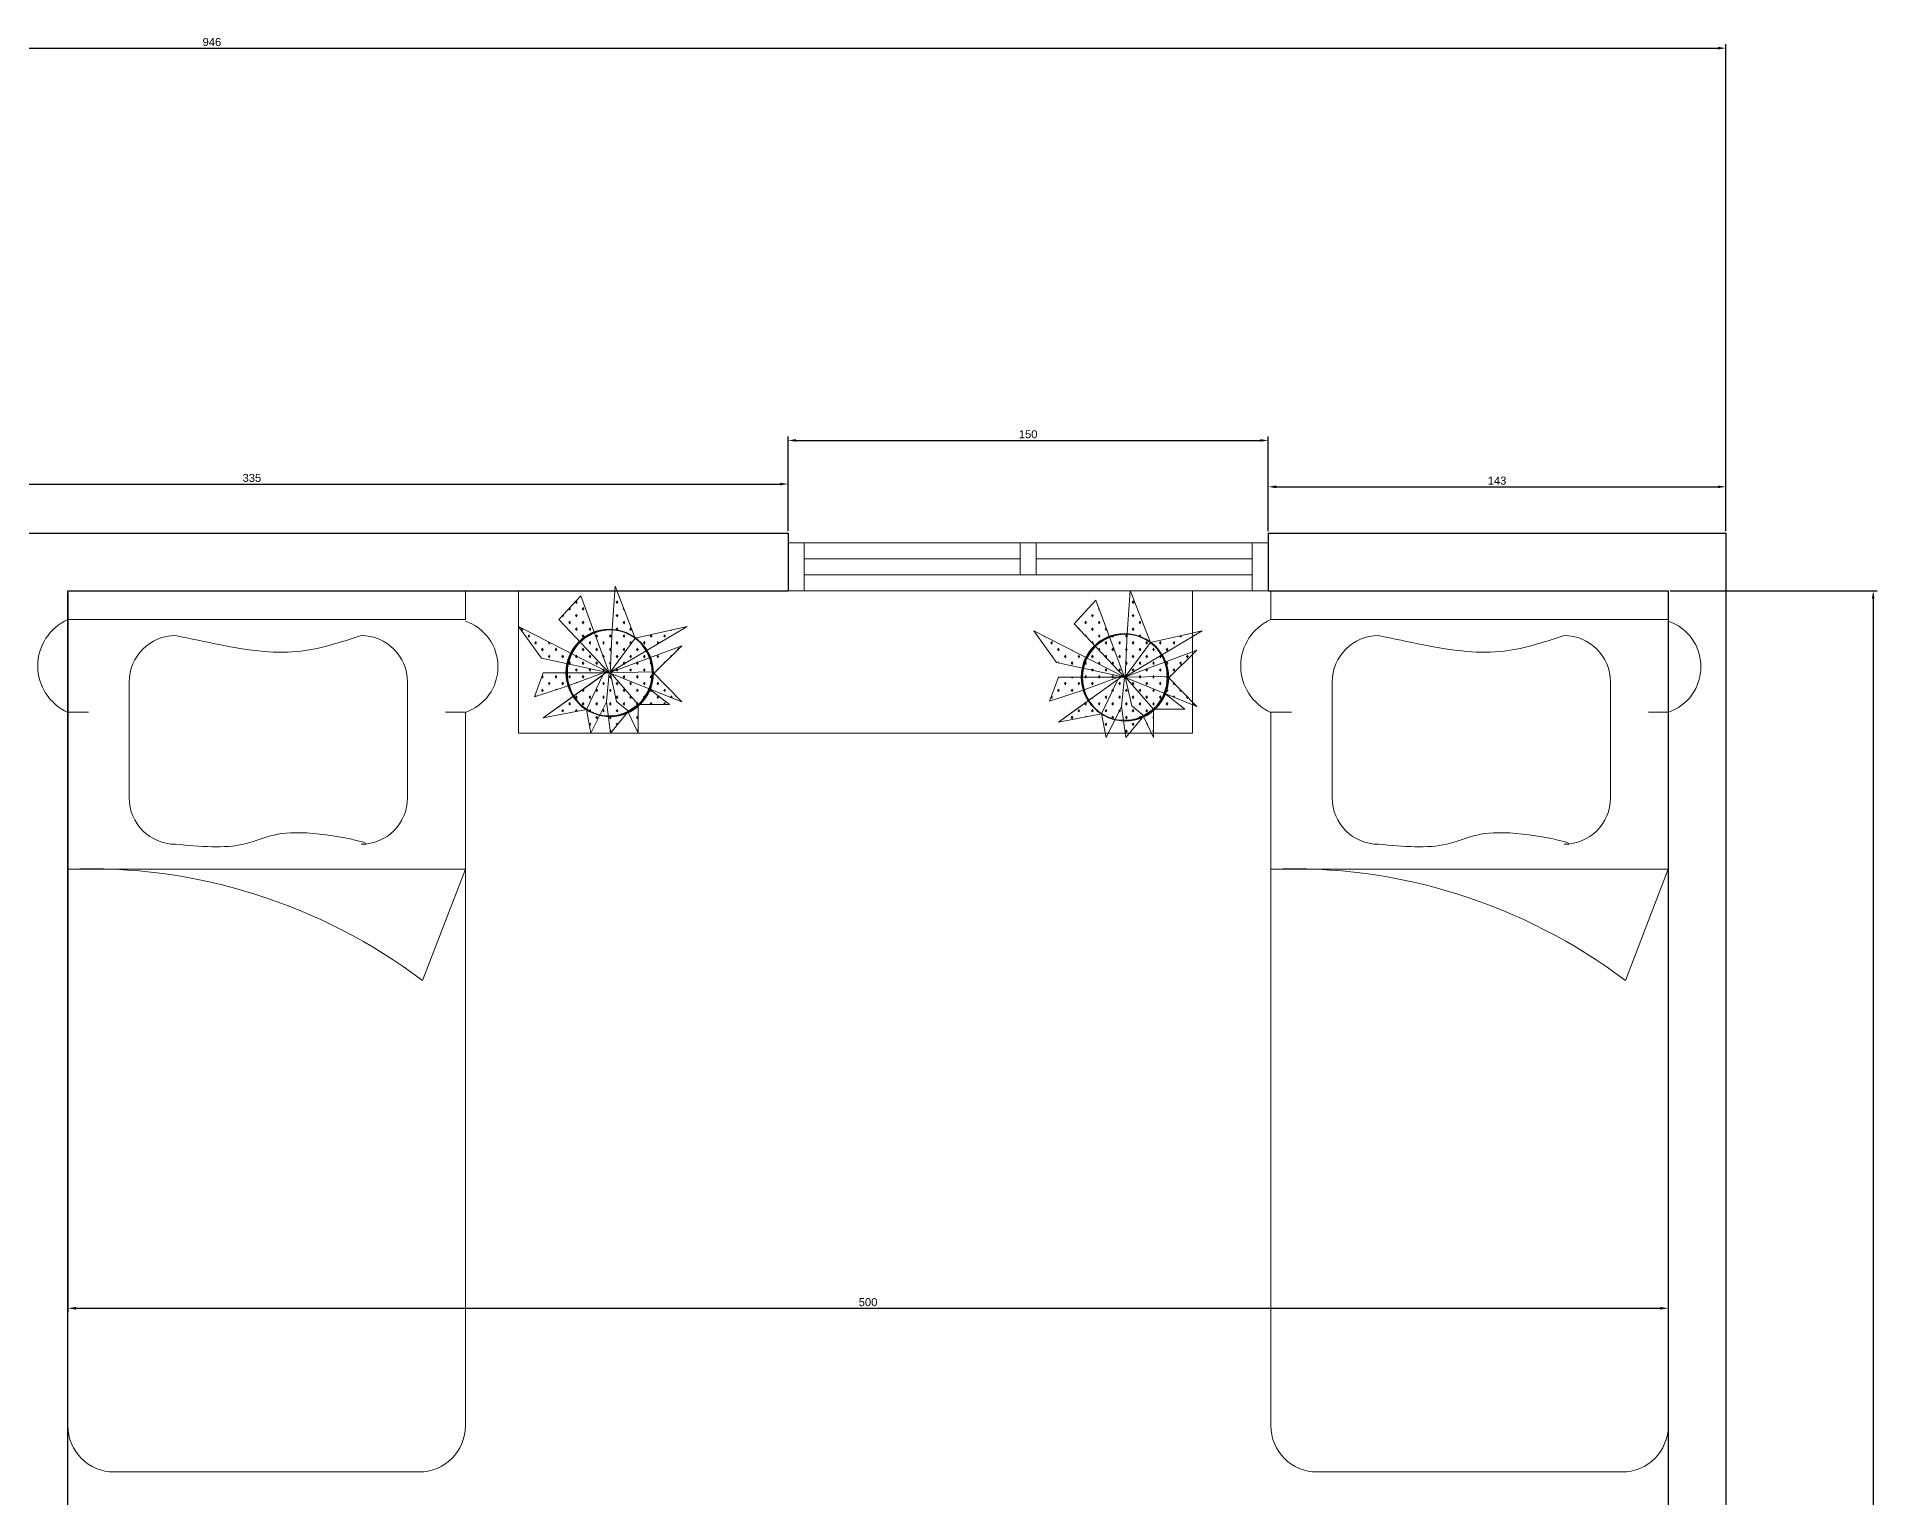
# Model space of a CAD drawing. Header units: millimetres. Extents: x -3817 to 5248, y 289 to 3424.
# Drawn here: x 4673 to 5248, y 2201 to 2657 of the extents above; entities that cross this region are included whole.
import ezdxf

# ---------------------------------------------------------------- set-up
doc = ezdxf.new("R2010")
doc.units = ezdxf.units.MM
for name, color, linetype, lineweight in [('1 Amenagament', 8, 'Continuous', 9), ('1 FENETRES', 191, 'Continuous', 15), ('AMENAGEMENT', 8, 'Continuous', 9), ('FENETRE', 191, 'Continuous', 5), ('végétation', 96, 'Continuous', 20)]:
    doc.layers.add(name, color=color, linetype=linetype, lineweight=lineweight)
doc.layers.add('grès cérame', color=241, linetype='Continuous')
doc.styles.get("Standard").update_dxf_attribs({"font": 'arial.ttf'})
doc.dimstyles.new('ISO-25', dxfattribs={"dimtxt": 2.5, "dimasz": 2.5, "dimexe": 1.25, "dimexo": 0.625, "dimtad": 1, "dimtxsty": 'Standard', "dimcen": 2.5, "dimadec": 0, "dimazin": 0, "dimtfac": 1, "dimtmove": 0, "dimatfit": 3, "dimfxl": 1, "dimarcsym": 0})

# ---------------------------------------------------------------- blocks, each defined once
blk = doc.blocks.new('150aa')
at = {"layer": '1 FENETRES'}
for p, q in [((8209.96, 129.8), (8359.96, 129.8)), ((8209.96, 129.8), (8209.96, 114.8)), ((8214.96, 114.8), (8214.96, 129.8)), ((8282.46, 119.8), (8282.46, 129.8)), ((8287.46, 119.8), (8287.46, 129.8)), ((8354.96, 114.8), (8354.96, 129.8)), ((8359.96, 114.8), (8359.96, 129.8)), ((8214.96, 124.8), (8282.46, 124.8)), ((8287.46, 124.8), (8354.96, 124.8)), ((8214.96, 119.8), (8354.96, 119.8)), ((8209.96, 114.8), (8359.96, 114.8))]:
    blk.add_line(p, q, dxfattribs=at)
blk = doc.blocks.new('1p')
at = {"layer": '1 Amenagament'}
for p, q in [((8013.5, 6951.37), (7923.5, 6951.37)), ((7923.5, 6951.37), (7923.5, 6944.86)), ((8013.5, 6944.86), (8013.5, 6951.37)), ((7937.4, 6904.49), (7937.4, 6930.74)), ((8000.4, 6930.74), (8000.4, 6904.49)), ((7923.5, 6923.86), (7923.5, 6762.37)), ((8013.5, 6762.37), (8013.5, 6923.86)), ((8013.5, 6888.37), (7923.5, 6888.37)), ((8013.5, 6888.37), (8003.79, 6863.12)), ((7934, 6751.87), (8003, 6751.87))]:
    blk.add_line(p, q, dxfattribs=at)
for points in [[(8013.5, 6944.86), (7923.5, 6944.86)], [(7928.16, 6923.86), (7923.5, 6923.86)], [(8013.5, 6923.86), (8009, 6923.86)]]:
    blk.add_lwpolyline(points, dxfattribs=at)
for centre, radius, start, end in [((7928.19, 6934.36), 11.5, 114.0512, 245.9488), ((8009.97, 6934.19), 10.92, 288.8856, 71.1144), ((7947.9, 6930.74), 10.5, 90, 180), ((7989.9, 6930.74), 10.5, 0, 90), ((7947.9, 6904.49), 10.5, 180, 270), ((7989.9, 6904.49), 10.5, 270, 0), ((7928.29, 6763.36), 125.1, 52.8828, 92.194), ((7934, 6762.37), 10.5, 180, 270), ((8003, 6762.37), 10.5, 270, 0)]:
    blk.add_arc(centre, radius, start, end, dxfattribs=at)
for points, knots in [([(7989.9, 6941.24), (7985.11, 6939.66), (7974.74, 6936.25), (7960.31, 6938.58), (7951.29, 6940.52), (7947.9, 6941.24)], [0, 0, 0, 0, 1.424255, 3.077235, 4.069507, 4.069507, 4.069507, 4.069507]), ([(7989.9, 6893.99), (7994.53, 6893.89), (7972.45, 6898.82), (7963.83, 6892.58), (7953.47, 6893.5), (7947.9, 6893.99)], [0, 0, 0, 0, 1.322974, 2.5828, 4.04839, 4.04839, 4.04839, 4.04839])]:
    blk.add_open_spline(points, degree=3, knots=knots, dxfattribs=at)
blk = doc.blocks.new('bac à fleurs')
at = {"layer": 'végétation'}
h = blk.add_hatch(dxfattribs=at)
h.set_pattern_fill('GRASS', color=256, scale=5, style=0)
h.set_pattern_definition([(90, (-16424.3792, -568.9117), (-3.5355339, 3.5355339), [0.9375, -6.1335678]), (45, (-16424.379, -568.9117), (-3.5355339, 3.5355339), [0.9375, -4.0625]), (135, (-16424.379, -568.9117), (-3.5355339, -3.5355339), [0.9375, -4.0625])])
h.paths.add_polyline_path([(-0.53, 22.69), (0.19, 21.99, -0.084739), (7.63, 20.6), (13.82, 37.32)])
h.paths.add_polyline_path([(-15.43, 37.32), (-8.6, 20.37, -0.100278), (0.19, 21.99)])
h.paths.add_polyline_path([(0.19, 21.99, 0.100278), (-8.6, 20.37), (-0.6, 0.52), (-0.18, 0.15)])
h.paths.add_polyline_path([(7.63, 20.6, 0.084739), (0.19, 21.99), (-0.18, 0.15), (0, 0)])
h.paths.add_polyline_path([(11.25, 18.87), (0, 0), (17.76, 13.07, 0.097851)])
h.paths.add_polyline_path([(23.88, 40.06), (11.25, 18.87, -0.097851), (17.76, 13.07)])
h.paths.add_polyline_path([(17.76, 13.07), (0, 0), (22.26, 1.05, 0.145647)])
h.paths.add_polyline_path([(22.26, 1.05), (32.35, 1.74), (32.35, 7.45), (17.76, 13.07, -0.145647)])
h.paths.add_polyline_path([(32.35, 7.45), (32.35, 1.74), (44.9, 2.61)])
h.paths.add_polyline_path([(27.53, -26.62), (32.35, -22.17), (32.35, -12.55), (20.91, -8.32, -0.100566), (16.19, -15.93)])
h.paths.add_polyline_path([(32.35, -12.55), (32.35, -22.17), (39.79, -15.31)])
h.paths.add_polyline_path([(0.73, -0.84), (0.59, -1.23), (16.19, -15.93, 0.100566), (20.91, -8.32)])
h.paths.add_polyline_path([(0.59, -1.23), (0.42, -1.69), (10.05, -20.54, 0.085979), (16.19, -15.93)])
h.paths.add_polyline_path([(0.42, -1.69), (0.2, -2.29), (4.55, -22.5, 0.065162), (10.05, -20.54)])
h.paths.add_polyline_path([(7.19, -34.78), (8.4, -34.78), (17.32, -34.78), (10.05, -20.54, -0.065162), (4.55, -22.5)])
h.paths.add_polyline_path([(-11.21, -34.78), (-0.19, -34.78), (-0.19, -23, -0.077918), (-7.07, -21.92)])
h.paths.add_polyline_path([(17.32, -34.78), (8.4, -34.78), (8.4, -36.5), (23.88, -47.62)])
h.paths.add_polyline_path([(-11.21, -34.78), (-12.69, -39.4), (-0.19, -34.78)])
h.paths.add_polyline_path([(-12.54, -19.31, -0.108849), (-19.3, -12.38), (-23.66, -34.78), (-16.38, -24.66)])
h.paths.add_polyline_path([(-19.3, -12.38, 0.108849), (-12.54, -19.31), (-1.42, -3.85)])
h.paths.add_polyline_path([(-1.42, -3.85), (-0.19, -2.12), (-0.19, -0.5), (-15.43, -1.96), (-22.17, -5.29, 0.085632), (-19.3, -12.38)])
h.paths.add_polyline_path([(-15.43, -1.96), (-0.19, -0.5), (-0.43, 0.09), (-15.13, 3.34), (-20.26, 9.55), (-20.45, 9.27, 0.11277), (-22.69, -0.5, 0.005371), (-22.68, -0.99)])
h.paths.add_polyline_path([(-16.81, 14.66), (-20.26, 9.55), (-15.13, 3.34), (-0.43, 0.09), (-0.6, 0.52)])
h.paths.add_polyline_path([(-31.65, 0.22), (-22.68, -0.99, -0.005371), (-22.69, -0.5, -0.11277), (-20.45, 9.27), (-20.6, 9.34)])
h.paths.add_polyline_path([(-20.6, 9.34), (-20.29, 9.59, -0.068703), (-16.81, 14.66), (-31.65, 14.66)])
h.paths.add_polyline_path([(-31.65, -9.97), (-19.3, -12.38, -0.085632), (-22.17, -5.29)])
h.paths.add_polyline_path([(-16.81, 14.66), (-0.6, 0.52), (-8.6, 20.37, 0.112431)])
h.paths.add_polyline_path([(-8.6, 20.37), (-16.81, 30.93), (-16.81, 14.66, -0.112431)])
h.paths.add_polyline_path([(-0.19, -23, 0.053013), (4.55, -22.5), (0.2, -2.29), (-0.19, -3.33)])
h.paths.add_polyline_path([(-7.07, -21.92, 0.077918), (-0.19, -23), (-0.19, -3.33)])
h.paths.add_polyline_path([(20.91, -8.32, 0.088902), (22.31, -0.5, 0.017234), (22.26, 1.05), (0, 0), (-0.19, -0.5)])
h.paths.add_polyline_path([(-15.43, -1.96), (-22.68, -0.99, 0.048227), (-22.17, -5.29)])
h.paths.add_polyline_path([(11.25, 18.87, 0.044656), (7.63, 20.6), (0, 0)])
at = {"layer": 'grès cérame'}
blk.add_line((-20.45, 9.27), (-16.81, 14.66), dxfattribs=at)
for centre in [(-0.43, 0.09), (-0.19, -0.5)]:
    blk.add_circle(centre, 22.5, dxfattribs=at)
at = {"layer": 'végétation'}
for p, q in [((0, 0), (23.88, 40.06)), ((23.88, 40.06), (17.76, 13.07)), ((-16.81, 30.93), (-8.6, 20.37)), ((-16.81, 14.66), (-16.81, 30.93)), ((-0.19, -0.5), (-15.43, 37.32)), ((-15.43, 37.32), (0.19, 21.99)), ((13.82, 37.32), (-0.53, 22.69)), ((-0.19, -0.5), (13.82, 37.32)), ((0.19, 21.99), (-0.19, -0.5)), ((-16.81, 14.66), (-31.65, 14.66)), ((-31.65, 14.66), (-20.45, 9.27)), ((-31.65, 0.22), (-20.29, 9.59)), ((-20.29, 9.59), (-15.13, 3.34)), ((0, 0), (-16.81, 14.66)), ((17.76, 13.07), (0, 0)), ((0, 0), (17.76, 13.07)), ((17.76, 13.07), (44.9, 2.61)), ((-15.43, -1.96), (-31.65, 0.22)), ((-15.13, 3.34), (0, 0)), ((22.26, 1.05), (0, 0)), ((44.9, 2.61), (22.26, 1.05)), ((-31.65, -9.97), (-15.43, -1.96)), ((0.73, -0.84), (-23.66, -34.78)), ((-1.42, -3.85), (-19.3, -12.38)), ((-16.38, -24.66), (-1.42, -3.85)), ((-15.43, -1.96), (-0.19, -0.5)), ((-0.19, -0.5), (-15.43, -1.96)), ((-7.07, -21.92), (0.73, -0.84)), ((-0.19, -0.5), (39.79, -15.31)), ((-0.19, -0.5), (-0.19, -34.78)), ((7.4, -35.78), (-0.19, -0.5)), ((-0.19, -0.5), (23.88, -47.62)), ((27.53, -26.62), (-0.19, -0.5)), ((-19.3, -12.38), (-31.65, -9.97)), ((-19.3, -12.38), (-23.66, -34.78)), ((-23.66, -34.78), (-19.3, -12.38)), ((39.79, -15.31), (27.53, -26.62)), ((-23.66, -34.78), (-16.38, -24.66)), ((-12.69, -39.4), (-7.07, -21.92)), ((-12.69, -39.4), (-0.19, -34.78)), ((23.88, -47.62), (7.4, -35.78))]:
    blk.add_line(p, q, dxfattribs=at)
blk = doc.blocks.new('*D133')
at = {"color": 0, "lineweight": -2, "transparency": 16777216}
for p, q in [((4254.43, 2503), (4254.43, 2655.15)), ((4256.93, 2653.9), (5197.93, 2653.9)), ((5200.43, 2503), (5200.43, 2655.15))]:
    blk.add_line(p, q, dxfattribs=at)
at = {"color": 0, "transparency": 16777216}
for points in [[(4256.93, 2654.32), (4256.93, 2653.48), (4254.43, 2653.9)], [(5197.93, 2654.32), (5197.93, 2653.48), (5200.43, 2653.9)]]:
    blk.add_solid(points, dxfattribs=at)
at = {"layer": 'Defpoints', "color": 0, "transparency": 16777216}
for p in [(5200.43, 2653.9), (4254.43, 2502.37), (5200.43, 2502.37)]:
    blk.add_point(p, dxfattribs=at)
at = {"color": 0, "transparency": 16777216, "insert": (4727.43, 2655.8), "char_height": 2.5, "attachment_point": 5}
blk.add_mtext('946', dxfattribs=at)
blk = doc.blocks.new('*D135')
at = {"color": 0, "lineweight": -2, "transparency": 16777216}
for p, q in [((4907.43, 2503), (4907.43, 2532.6)), ((4909.93, 2531.35), (5054.93, 2531.35)), ((5057.43, 2503), (5057.43, 2532.6))]:
    blk.add_line(p, q, dxfattribs=at)
at = {"color": 0, "transparency": 16777216}
for points in [[(4909.93, 2531.77), (4909.93, 2530.94), (4907.43, 2531.35)], [(5054.93, 2531.77), (5054.93, 2530.94), (5057.43, 2531.35)]]:
    blk.add_solid(points, dxfattribs=at)
at = {"layer": 'Defpoints', "color": 0, "transparency": 16777216}
for p in [(5057.43, 2531.35), (4907.43, 2502.37), (5057.43, 2502.37)]:
    blk.add_point(p, dxfattribs=at)
at = {"color": 0, "transparency": 16777216, "insert": (4982.43, 2533.26), "char_height": 2.5, "attachment_point": 5}
blk.add_mtext('150', dxfattribs=at)
blk = doc.blocks.new('*D136')
at = {"color": 0, "lineweight": -2, "transparency": 16777216}
for p, q in [((4572.43, 2503), (4572.43, 2518.97)), ((4907.43, 2503), (4907.43, 2518.97)), ((4574.93, 2517.72), (4904.93, 2517.72))]:
    blk.add_line(p, q, dxfattribs=at)
at = {"color": 0, "transparency": 16777216}
for points in [[(4574.93, 2518.14), (4574.93, 2517.3), (4572.43, 2517.72)], [(4904.93, 2518.14), (4904.93, 2517.3), (4907.43, 2517.72)]]:
    blk.add_solid(points, dxfattribs=at)
at = {"layer": 'Defpoints', "color": 0, "transparency": 16777216}
for p in [(4907.43, 2517.72), (4572.43, 2502.37), (4907.43, 2502.37)]:
    blk.add_point(p, dxfattribs=at)
at = {"color": 0, "transparency": 16777216, "insert": (4739.93, 2519.62), "char_height": 2.5, "attachment_point": 5}
blk.add_mtext('335', dxfattribs=at)
blk = doc.blocks.new('*D138')
at = {"color": 0, "lineweight": -2, "transparency": 16777216}
for p, q in [((5057.43, 2503), (5057.43, 2518.11)), ((5059.93, 2516.86), (5197.93, 2516.86)), ((5200.43, 2503.62), (5200.43, 2518.11))]:
    blk.add_line(p, q, dxfattribs=at)
at = {"color": 0, "transparency": 16777216}
for points in [[(5059.93, 2517.28), (5059.93, 2516.44), (5057.43, 2516.86)], [(5197.93, 2517.28), (5197.93, 2516.44), (5200.43, 2516.86)]]:
    blk.add_solid(points, dxfattribs=at)
at = {"layer": 'Defpoints', "color": 0, "transparency": 16777216}
for p in [(5200.43, 2516.86), (5057.43, 2502.37), (5200.43, 2503)]:
    blk.add_point(p, dxfattribs=at)
at = {"color": 0, "transparency": 16777216, "insert": (5128.93, 2518.76), "char_height": 2.5, "attachment_point": 5}
blk.add_mtext('143', dxfattribs=at)
blk = doc.blocks.new('*D141')
at = {"color": 0, "lineweight": -2, "transparency": 16777216}
for p, q in [((4682.43, 2483.75), (4682.43, 2258.98)), ((5182.43, 2483.75), (5182.43, 2258.98)), ((4684.93, 2260.23), (5179.93, 2260.23))]:
    blk.add_line(p, q, dxfattribs=at)
at = {"color": 0, "transparency": 16777216}
for points in [[(4684.93, 2260.64), (4684.93, 2259.81), (4682.43, 2260.23)], [(5179.93, 2260.64), (5179.93, 2259.81), (5182.43, 2260.23)]]:
    blk.add_solid(points, dxfattribs=at)
at = {"layer": 'Defpoints', "color": 0, "transparency": 16777216}
for p in [(4682.43, 2484.37), (5182.43, 2484.37), (5182.43, 2260.23)]:
    blk.add_point(p, dxfattribs=at)
at = {"color": 0, "transparency": 16777216, "insert": (4932.43, 2262.13), "char_height": 2.5, "attachment_point": 5}
blk.add_mtext('500', dxfattribs=at)
blk = doc.blocks.new('*D160')
at = {"color": 0, "lineweight": -2, "transparency": 16777216}
for p, q in [((5183.05, 2484.37), (5247.69, 2484.37)), ((5246.44, 2481.87), (5246.44, 1199.5)), ((5183.05, 1197), (5247.69, 1197))]:
    blk.add_line(p, q, dxfattribs=at)
at = {"color": 0, "transparency": 16777216}
for points in [[(5246.02, 2481.87), (5246.85, 2481.87), (5246.44, 2484.37)], [(5246.02, 1199.5), (5246.85, 1199.5), (5246.44, 1197)]]:
    blk.add_solid(points, dxfattribs=at)
at = {"layer": 'Defpoints', "color": 0, "transparency": 16777216}
for p in [(5182.43, 2484.37), (5182.43, 1197), (5246.44, 1197)]:
    blk.add_point(p, dxfattribs=at)
at = {"color": 0, "transparency": 16777216, "insert": (5244.31, 1840.68), "char_height": 2.5, "attachment_point": 5, "rotation": 90}
blk.add_mtext('1287,38', dxfattribs=at)

msp = doc.modelspace()

# ---------------------------------------------------------------- linework, layer by layer
for p, q in [((4572.428, 2502.372), (4832.428, 2502.372)), ((4572.428, 2502.372), (4907.428, 2502.372)), ((4907.428, 2502.372), (4907.428, 2484.372)), ((5057.428, 2502.372), (5182.428, 2502.372)), ((5057.428, 2502.372), (5057.428, 2484.372)), ((5057.428, 2502.372), (5200.428, 2502.372)), ((5200.428, 2502.372), (5200.428, 1178.372)), ((4682.428, 2484.372), (4832.428, 2484.372)), ((4682.428, 2074.372), (4682.428, 2484.372)), ((4682.428, 2484.372), (4907.428, 2484.372)), ((5033.736, 2484.372), (5033.736, 2484.372)), ((5033.736, 2484.372), (5033.736, 2484.372)), ((5033.736, 2484.372), (5033.736, 2484.372)), ((5033.736, 2484.372), (5033.736, 2484.372)), ((5057.428, 2484.372), (5182.428, 2484.372)), ((5057.428, 2484.372), (5182.428, 2484.372)), ((5182.428, 2484.372), (5182.428, 2084.372))]:
    msp.add_line(p, q)
at = {"layer": 'AMENAGEMENT'}
for p, q in [((4823.262, 2484.372), (5033.736, 2484.372)), ((4823.262, 2439.918), (4823.262, 2484.372)), ((5033.736, 2484.372), (5033.736, 2439.918)), ((5033.736, 2439.918), (4823.262, 2439.918))]:
    msp.add_line(p, q, dxfattribs=at)

# ---------------------------------------------------------------- block references
at = {"layer": 'AMENAGEMENT', "xscale": 1.37984, "yscale": 1.37984, "zscale": 1.37984}
for p in [(-6250.739, -7107.412), (-5874.925, -7107.412)]:
    msp.add_blockref('1p', p, dxfattribs=at)
at = {"layer": 'FENETRE'}
msp.add_blockref('150aa', (-3302.534, 2369.571), dxfattribs=at)
at = {"layer": 'végétation', "xscale": -0.6000000000058208, "yscale": 0.6000000000058208, "rotation": 270}
for p in [(4851.837, 2458.907), (5012.788, 2457.533)]:
    msp.add_blockref('bac à fleurs', p, dxfattribs=at)

# ---------------------------------------------------------------- dimensions: what is measured, and where the dimension line sits
for base, p1, p2, picture, middle in [((5200.428, 2653.9), (4254.428, 2502.372), (5200.428, 2502.372), '*D133', (4727.428, 2655.802)), ((5057.428, 2531.355), (4907.428, 2502.372), (5057.428, 2502.372), '*D135', (4982.428, 2533.256)), ((4907.428, 2517.719), (4572.428, 2502.372), (4907.428, 2502.372), '*D136', (4739.928, 2519.622)), ((5200.428, 2516.861), (5057.428, 2502.372), (5200.428, 2502.997), '*D138', (5128.928, 2518.763)), ((5182.428, 2260.228), (4682.428, 2484.372), (5182.428, 2484.372), '*D141', (4932.428, 2262.129))]:
    dim = msp.add_linear_dim(base=base, p1=p1, p2=p2, dimstyle='ISO-25')
    dim.commit()
    dim.dimension.update_dxf_attribs({"geometry": picture, "text_midpoint": middle})
dim = msp.add_linear_dim(base=(5246.437589108, 1196.997352271), p1=(5182.428377281, 2484.372352271), p2=(5182.428377281, 1196.997352271), angle=90, dimstyle='ISO-25')
dim.commit()
dim.dimension.update_dxf_attribs({"geometry": '*D160', "text_midpoint": (5244.31020166, 1840.684852271)})

doc.saveas('drawing.dxf')
